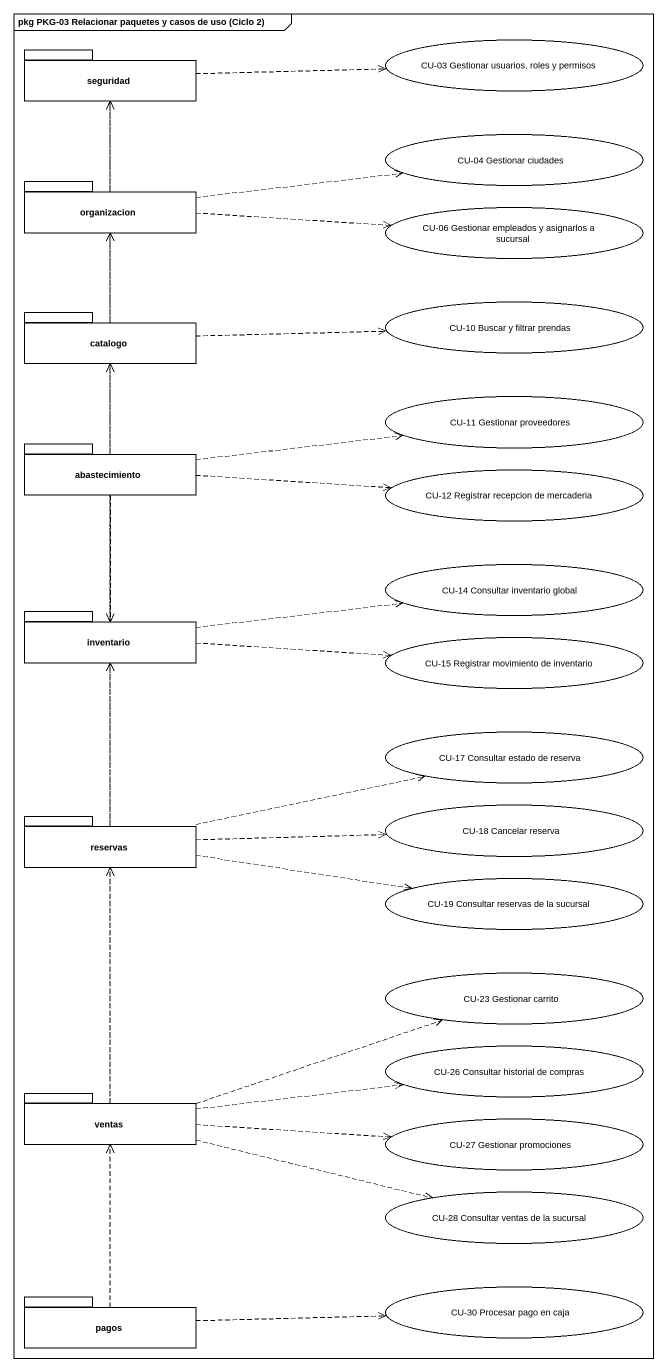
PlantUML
@startuml
mainframe pkg PKG-03 Relacionar paquetes y casos de uso (Ciclo 2)
package seguridad {
}
usecase "CU-03 Gestionar usuarios, roles y permisos" as CU_03_Gestionar_usuarios
usecase "CU-04 Gestionar ciudades" as CU_04_Gestionar_ciudades
package organizacion {
}
usecase "CU-06 Gestionar empleados y asignarlos a sucursal" as CU_06_Gestionar_empleados_y
usecase "CU-10 Buscar y filtrar prendas" as CU_10_Buscar_y_filtrar
package catalogo {
}
usecase "CU-11 Gestionar proveedores" as CU_11_Gestionar_proveedores
package abastecimiento {
}
usecase "CU-12 Registrar recepcion de mercaderia" as CU_12_Registrar_recepcion
usecase "CU-14 Consultar inventario global" as CU_14_Consultar_inventario
package inventario {
}
usecase "CU-15 Registrar movimiento de inventario" as CU_15_Registrar_movimiento
usecase "CU-17 Consultar estado de reserva" as CU_17_Consultar_estado_de
usecase "CU-18 Cancelar reserva" as CU_18_Cancelar_reserva
package reservas {
}
usecase "CU-19 Consultar reservas de la sucursal" as CU_19_Consultar_reservas_de
usecase "CU-23 Gestionar carrito" as CU_23_Gestionar_carrito
usecase "CU-26 Consultar historial de compras" as CU_26_Consultar_historial
package ventas {
}
usecase "CU-27 Gestionar promociones" as CU_27_Gestionar_promociones
usecase "CU-28 Consultar ventas de la sucursal" as CU_28_Consultar_ventas_de
package pagos {
}
usecase "CU-30 Procesar pago en caja" as CU_30_Procesar_pago_en_caja
seguridad .right.> CU_03_Gestionar_usuarios
organizacion .up.> seguridad
organizacion .right.> CU_04_Gestionar_ciudades
organizacion .right.> CU_06_Gestionar_empleados_y
catalogo .up.> seguridad
catalogo .right.> CU_10_Buscar_y_filtrar
abastecimiento .up.> organizacion
abastecimiento .up.> catalogo
abastecimiento .right.> CU_11_Gestionar_proveedores
abastecimiento .right.> CU_12_Registrar_recepcion
abastecimiento ..> inventario
inventario .up.> organizacion
inventario .up.> catalogo
inventario .right.> CU_14_Consultar_inventario
inventario .right.> CU_15_Registrar_movimiento
reservas .up.> seguridad
reservas .up.> organizacion
reservas .up.> catalogo
reservas .up.> inventario
reservas .right.> CU_17_Consultar_estado_de
reservas .right.> CU_18_Cancelar_reserva
reservas .right.> CU_19_Consultar_reservas_de
ventas .up.> seguridad
ventas .up.> organizacion
ventas .up.> catalogo
ventas .up.> inventario
ventas .up.> reservas
ventas .right.> CU_23_Gestionar_carrito
ventas .right.> CU_26_Consultar_historial
ventas .right.> CU_27_Gestionar_promociones
ventas .right.> CU_28_Consultar_ventas_de
pagos .up.> organizacion
pagos .up.> ventas
pagos .right.> CU_30_Procesar_pago_en_caja
@enduml
